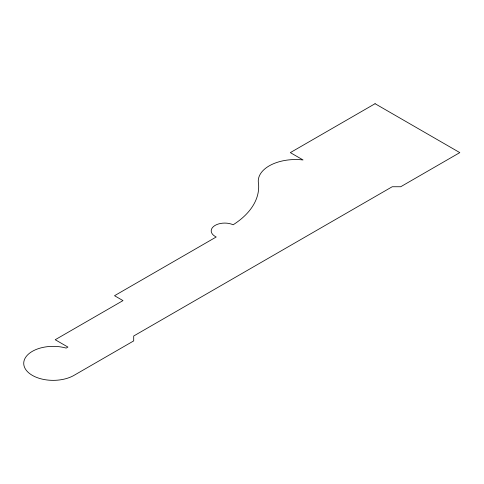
<?xml version="1.0" encoding="UTF-8"?>
<svg xmlns="http://www.w3.org/2000/svg" width="484" height="484" viewBox="0 0 484 484"><rect width="100%" height="100%" fill="white"/><g stroke="black" fill="none" stroke-linecap="round" stroke-linejoin="round"><path stroke-width="0.73" d="M375.07 103.703L290.339 152.617L303.051 159.956A37.401 21.592 0 0 0 258.559 183.823A98.04 56.604 0 0 1 233.149 224.776A13.528 7.811 0 0 0 214.811 225.58A13.528 7.811 0 0 0 214.805 236.198L216.203 237.003L114.526 295.706L122.996 300.6L55.212 339.732L67.923 347.07L66.157 348.093A29.445 17 0 0 0 28.169 354.373A29.445 17 0 0 0 35.211 376.824A29.445 17 0 0 0 74.603 375.015L133.705 340.893L133.705 335.999L392.228 186.745L400.698 186.745L459.8 152.617L375.07 103.703"/></g></svg>
